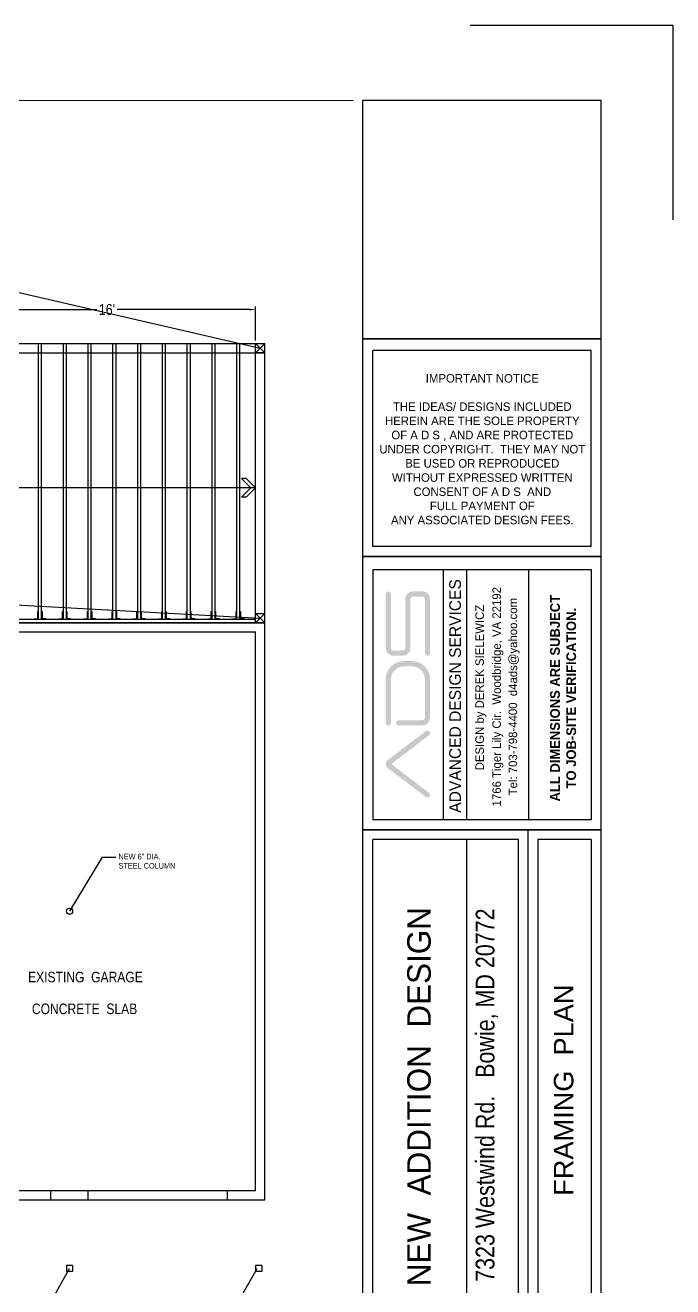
# Model space of a CAD drawing. Header units: inches. Extents: x -1842 to 12195, y -2228 to 2193.
# Drawn here: x 5135 to 5553, y -618 to 196 of the extents above; entities that cross this region are included whole.
import ezdxf

# ---------------------------------------------------------------- set-up
doc = ezdxf.new("R2010")
doc.units = ezdxf.units.IN
doc.header["$LTSCALE"] = 6
doc.header["$MEASUREMENT"] = 0
for name, color, linetype in [('FOUNDATION', 1, 'Continuous'), ('Title Block', 7, 'Continuous'), ('TXT', 4, 'Continuous')]:
    doc.layers.add(name, color=color, linetype=linetype)
doc.styles.add('ARCHSTYLSHX', font='ARCHSTYL.SHX')
doc.styles.add('HS-DESIGN-PLAN', font='GOTHIC.TTF', dxfattribs={"height": 0.09375})
doc.styles.add('HS-DESIGN-TTLB', font='GOTHIC.TTF')
doc.styles.get("Standard").update_dxf_attribs({"font": 'ARIALN.TTF'})
doc.dimstyles.new('STANDARD$0', dxfattribs={"dimtxt": 6, "dimasz": 3, "dimexe": 4, "dimexo": 24, "dimgap": 0.5, "dimtad": 1, "dimdec": 1, "dimzin": 3, "dimdsep": 46, "dimlunit": 4, "dimtxsty": 'ARCHSTYLSHX', "dimblk1": 'OBLIQUE', "dimblk2": 'OBLIQUE', "dimsah": 1, "dimcen": 0.0625, "dimdle": 4, "dimadec": 0, "dimazin": 0, "dimtfac": 1, "dimtdec": 1, "dimtofl": 0, "dimtmove": 0, "dimatfit": 3, "dimldrblk": 'OBLIQUE', "dimfxl": 1, "dimfrac": 2, "dimtolj": 1, "dimtzin": 0, "dimlwd": 9, "dimlwe": 13, "dimarcsym": 0})

# ---------------------------------------------------------------- blocks, each defined once
blk = doc.blocks.new('*D468')
at = {"layer": 'Defpoints', "color": 0, "transparency": 16777216}
for p in [(5283.96, 12.19), (5092.23, -9.81), (5283.96, -9.81)]:
    blk.add_point(p, dxfattribs=at)
at = {"layer": 'Title Block', "color": 3, "lineweight": -2, "transparency": 16777216}
for p, q in [((5092.23, -7.81), (5092.23, 14.19)), ((5096.23, 12.19), (5181.49, 12.19)), ((5279.96, 12.19), (5194.69, 12.19)), ((5283.96, -7.81), (5283.96, 14.19))]:
    blk.add_line(p, q, dxfattribs=at)
at = {"layer": 'Title Block', "color": 3, "transparency": 16777216}
for points in [[(5096.23, 12.85), (5096.23, 11.52), (5092.23, 12.19)], [(5279.96, 12.85), (5279.96, 11.52), (5283.96, 12.19)]]:
    blk.add_solid(points, dxfattribs=at)
at = {"layer": 'Title Block', "color": 3, "transparency": 16777216, "insert": (5188.09, 12.19), "char_height": 7, "attachment_point": 5}
blk.add_mtext("\\A1;16'", dxfattribs=at)

msp = doc.modelspace()

# ---------------------------------------------------------------- hatches: boundary and pattern name
at = {"layer": 'Title Block'}
h = msp.add_hatch(color=256, dxfattribs=at)
h.paths.add_polyline_path([(5395.9561238, -262.405981, 0.1912949762), (5396.624104, -261.3709752), (5396.624104, -260.7239289, 0.1065363828), (5396.34551, -260.0783093, 0.1989123674), (5395.2623187, -259.4015396), (5394.7116435, -259.4015396, 0.1139636446), (5394.0178384, -259.6889231), (5369.4380651, -278.2670513, 0.5149988252), (5369.4380651, -283.701167), (5394.0178384, -302.2792952, 0.1139636446), (5394.7116435, -302.5666787), (5395.2623187, -302.5666787, 0.1989123674), (5396.34551, -301.889909, 0.1065363829), (5396.624104, -301.2442894), (5396.624104, -300.5972431, 0.1912949762), (5395.9561238, -299.5622373), (5372.541696, -281.6777685, -0.5343557179), (5372.541696, -280.2904499)])
h.paths.add_polyline_path([(5391.6177533, -256.0639725, 0.4142135624), (5396.624104, -251.0576219), (5396.624104, -227.9178853, 0.440849221), (5384.9426192, -214.567617), (5379.7202682, -214.567617, 0.440849221), (5368.0387834, -227.9178853), (5368.0387834, -254.395189, 0.4142135624), (5369.707567, -256.0639725, 0.4142135624), (5371.3763505, -254.395189), (5371.3763505, -227.9178853, -0.4500136067), (5379.7202682, -217.905184), (5384.9426192, -217.905184, -0.4500136067), (5393.2865369, -227.9178853), (5393.2865369, -251.0576219, -0.4142135624), (5391.6177533, -252.7264054), (5376.3827012, -252.7264054, 0.4142135624), (5374.7139176, -254.395189, 0.4142135624), (5376.3827012, -256.0639725)])
h.paths.add_polyline_path([(5380.6626602, -206.1259168, -0.4142135624), (5378.9938766, -207.7947003), (5373.0451341, -207.7947003, -0.4142135624), (5371.3763505, -206.1259168), (5371.3763505, -171.3046954, 0.4142135624), (5369.707567, -169.6359119, 0.4142135624), (5368.0387834, -171.3046954), (5368.0387834, -206.1259168, 0.4142135624), (5373.0451341, -211.1322674), (5378.9938766, -211.1322674, 0.4142135624), (5384.0002273, -206.1259168), (5384.0002273, -174.6422625, -0.4142135624), (5385.6690108, -172.973479), (5391.6177533, -172.973479, -0.4142135624), (5393.2865369, -174.6422625), (5393.2865369, -209.4634839, 0.4142135624), (5394.9553204, -211.1322674, 0.4142135624), (5396.624104, -209.4634839), (5396.624104, -174.6422625, 0.4142135624), (5391.6177533, -169.6359119), (5385.6690108, -169.6359119, 0.4142135624), (5380.6626602, -174.6422625)])
h = msp.add_hatch(color=256, dxfattribs=at)
h.paths.add_polyline_path([(5395.9561238, -262.405981, 0.1912949762), (5396.624104, -261.3709752), (5396.624104, -260.7239289, 0.1065363828), (5396.34551, -260.0783093, 0.1989123674), (5395.2623187, -259.4015396), (5394.7116435, -259.4015396, 0.1139636446), (5394.0178384, -259.6889231), (5369.4380651, -278.2670513, 0.5149988252), (5369.4380651, -283.701167), (5394.0178384, -302.2792952, 0.1139636446), (5394.7116435, -302.5666787), (5395.2623187, -302.5666787, 0.1989123674), (5396.34551, -301.889909, 0.1065363829), (5396.624104, -301.2442894), (5396.624104, -300.5972431, 0.1912949762), (5395.9561238, -299.5622373), (5372.541696, -281.6777685, -0.5343557179), (5372.541696, -280.2904499)])
h.paths.add_polyline_path([(5391.6177533, -256.0639725, 0.4142135624), (5396.624104, -251.0576219), (5396.624104, -227.9178853, 0.440849221), (5384.9426192, -214.567617), (5379.7202682, -214.567617, 0.440849221), (5368.0387834, -227.9178853), (5368.0387834, -254.395189, 0.4142135624), (5369.707567, -256.0639725, 0.4142135624), (5371.3763505, -254.395189), (5371.3763505, -227.9178853, -0.4500136067), (5379.7202682, -217.905184), (5384.9426192, -217.905184, -0.4500136067), (5393.2865369, -227.9178853), (5393.2865369, -251.0576219, -0.4142135624), (5391.6177533, -252.7264054), (5376.3827012, -252.7264054, 0.4142135624), (5374.7139176, -254.395189, 0.4142135624), (5376.3827012, -256.0639725)])
h.paths.add_polyline_path([(5380.6626602, -206.1259168, -0.4142135624), (5378.9938766, -207.7947003), (5373.0451341, -207.7947003, -0.4142135624), (5371.3763505, -206.1259168), (5371.3763505, -171.3046954, 0.4142135624), (5369.707567, -169.6359119, 0.4142135624), (5368.0387834, -171.3046954), (5368.0387834, -206.1259168, 0.4142135624), (5373.0451341, -211.1322674), (5378.9938766, -211.1322674, 0.4142135624), (5384.0002273, -206.1259168), (5384.0002273, -174.6422625, -0.4142135624), (5385.6690108, -172.973479), (5391.6177533, -172.973479, -0.4142135624), (5393.2865369, -174.6422625), (5393.2865369, -209.4634839, 0.4142135624), (5394.9553204, -211.1322674, 0.4142135624), (5396.624104, -209.4634839), (5396.624104, -174.6422625, 0.4142135624), (5391.6177533, -169.6359119), (5385.6690108, -169.6359119, 0.4142135624), (5380.6626602, -174.6422625)])

# ---------------------------------------------------------------- linework, layer by layer
at = {"color": 1}
for p, q in [((5090.7492715, 32.454352), (5286.9570105, -12.8105158)), ((5283.9570105, -9.8105158), (5289.9570105, -15.8105158)), ((5289.9570105, -9.8105158), (5283.9570105, -15.8105158)), ((5289.9570105, -15.8105158), (5283.9570105, -15.8105158)), ((5289.9570105, -15.8105158), (5289.9570105, -9.8105158)), ((4980.0637205, -170.1503419), (5286.9570105, -186.8105158)), ((5283.9570105, -183.8105158), (5289.9570105, -189.8105158)), ((5289.9570105, -183.8105158), (5283.9570105, -189.8105158)), ((5289.9570105, -189.8105158), (5283.9570105, -189.8105158))]:
    msp.add_line(p, q, dxfattribs=at)
for p, q in [((5283.9570105, -15.8105158), (5283.9570105, -9.8105158)), ((5283.9570105, -15.8105158), (5289.9570105, -15.8105158)), ((5289.9570105, -189.8105158), (5289.9570105, -183.8105158)), ((5061.9570105, -556.0105158), (5265.9570105, -556.0105158))]:
    msp.add_line(p, q)
msp.add_lwpolyline([(3851.9612751, 147.0156656, 0.5, 0.5, 0), (5347.0205098, 147.0156656, 0, 0, 0), (5347.0205098, -979.4335558, 0.5, 0.5, 0), (3851.9612751, -979.4335558, 0.5, 0.5, 0)], format="xyseb")
msp.add_circle((5163.9570105, -375.9105158), 2)
at = {"layer": 'FOUNDATION'}
for p, q in [((5185.0392883, -341.0895054), (5163.9570105, -375.9105158)), ((5185.0392883, -341.0895054), (5193.7252343, -341.0895054)), ((5152.441831, -626.8008465), (5164.0241088, -606.479836)), ((5152.441831, -626.8008465), (5164.0241088, -606.479836)), ((5273.3767692, -626.8008465), (5284.9590469, -606.479836)), ((5273.3767692, -626.8008465), (5284.9590469, -606.479836))]:
    msp.add_line(p, q, dxfattribs=at)
at = {"layer": 'Title Block'}
for p, q in [((5422.4766681, 195.5926256), (5553.2802531, 195.5926256)), ((5422.4766681, 195.5926256), (5553.2802531, 195.5926256)), ((5422.4766681, 195.5926256), (5553.2802531, 195.5926256)), ((5422.4766681, 195.5926256), (5553.2802531, 195.5926256)), ((5422.4766681, 195.5926256), (5553.2802531, 195.5926256)), ((5422.4766681, 195.5926256), (5553.2802531, 195.5926256)), ((5422.4766681, 195.5926256), (5553.2802531, 195.5926256)), ((5422.4766681, 195.5926256), (5553.2802531, 195.5926256)), ((5553.2802531, 195.5926256), (5553.2802531, 70.1021456)), ((5553.2802531, 195.5926256), (5553.2802531, 70.1021456)), ((5553.2802531, 195.5926256), (5553.2802531, 70.1021456)), ((5553.2802531, 195.5926256), (5553.2802531, 70.1021456)), ((5553.2802531, 195.5926256), (5553.2802531, 70.1021456)), ((5553.2802531, 195.5926256), (5553.2802531, 70.1021456)), ((5553.2802531, 195.5926256), (5553.2802531, 70.1021456)), ((5553.2802531, 195.5926256), (5553.2802531, 70.1021456)), ((5553.2802531, 195.5926256), (5553.2802531, 70.1021456)), ((5553.2802531, 195.5926256), (5553.2802531, 70.1021456)), ((5553.2802531, 195.5926256), (5553.2802531, 70.1021456)), ((5553.2802531, 195.5926256), (5553.2802531, 70.1021456)), ((5553.2802531, 195.5926256), (5553.2802531, 70.1021456)), ((5553.2802531, 195.5926256), (5553.2802531, 70.1021456)), ((5553.2802531, 195.5926256), (5553.2802531, 70.1021456)), ((5553.2802531, 195.5926256), (5553.2802531, 70.1021456)), ((5553.2802531, 195.5926256), (5553.2802531, 70.1021456)), ((5553.2802531, 195.5926256), (5553.2802531, 70.1021456)), ((5553.2802531, 195.5926256), (5553.2802531, 70.1021456)), ((5553.2802531, 195.5926256), (5553.2802531, 70.1021456)), ((5553.2802531, 195.5926256), (5553.2802531, 70.1021456)), ((5553.2802531, 195.5926256), (5553.2802531, 70.1021456)), ((5553.2802531, 195.5926256), (5553.2802531, 70.1021456)), ((5553.2802531, 195.5926256), (5553.2802531, 70.1021456)), ((5553.2802531, 195.5926256), (5553.2802531, 70.1021456)), ((5553.2802531, 195.5926256), (5553.2802531, 70.1021456)), ((5553.2802531, 195.5926256), (5553.2802531, 70.1021456)), ((5553.2802531, 195.5926256), (5553.2802531, 70.1021456)), ((5553.2802531, 195.5926256), (5553.2802531, 70.1021456)), ((5553.2802531, 195.5926256), (5553.2802531, 70.1021456)), ((5353.3456348, -979.4335658), (5353.3456348, 147.0156557)), ((5506.9606348, 147.0156557), (5353.3456348, 147.0156557)), ((5506.9606348, -979.4335658), (5506.9606348, 147.0156557)), ((5353.3456348, -6.6668443), (5506.9606348, -6.6668443)), ((5353.3456348, -6.6668443), (5506.9606348, -6.6668443)), ((5353.3456348, -6.6668443), (5506.9606348, -6.6668443)), ((5353.3456348, -6.6668443), (5506.9606348, -6.6668443)), ((5506.9606348, -6.6668443), (5353.3456348, -6.6668443)), ((4894.1570105, -9.8105158), (5289.9570105, -9.8105158)), ((4900.1570105, -15.8105158), (5283.9570105, -15.8105158)), ((5143.9570105, -187.8105158), (5143.9570105, -9.8105158)), ((5145.9570105, -187.8105158), (5145.9570105, -9.8105158)), ((5159.9570105, -187.8105158), (5159.9570105, -9.8105158)), ((5161.9570105, -187.8105158), (5161.9570105, -9.8105158)), ((5175.9570105, -187.8105158), (5175.9570105, -9.8105158)), ((5177.9570105, -187.8105158), (5177.9570105, -9.8105158)), ((5191.9570105, -187.8105158), (5191.9570105, -9.8105158)), ((5193.9570105, -187.8105158), (5193.9570105, -9.8105158)), ((5207.9570105, -187.8105158), (5207.9570105, -9.8105158)), ((5209.9570105, -187.8105158), (5209.9570105, -9.8105158)), ((5223.9570105, -187.8105158), (5223.9570105, -9.8105158)), ((5225.9570105, -187.8105158), (5225.9570105, -9.8105158)), ((5239.9570105, -187.8105158), (5239.9570105, -9.8105158)), ((5241.9570105, -187.8105158), (5241.9570105, -9.8105158)), ((5255.9570105, -187.8105158), (5255.9570105, -9.8105158)), ((5257.9570105, -187.8105158), (5257.9570105, -9.8105158)), ((5271.9570105, -187.8105158), (5271.9570105, -9.8105158)), ((5271.9570105, -187.8105158), (5271.9570105, -9.8105158)), ((5273.9570105, -187.8105158), (5273.9570105, -9.8105158)), ((5273.9570105, -187.8105158), (5273.9570105, -9.8105158)), ((5283.9570105, -189.8105158), (5283.9570105, -15.8105158)), ((5283.9570105, -187.8105158), (5283.9570105, -15.8105158)), ((5289.9570105, -189.8105158), (5289.9570105, -9.8105158)), ((5289.9570105, -189.8105158), (5289.9570105, -9.8105158)), ((5289.9570105, -187.8105158), (5289.9570105, -9.8105158)), ((5289.9570105, -187.8105158), (5289.9570105, -9.8105158)), ((5359.6156348, -140.5755943), (5359.6156348, -14.2543443)), ((5500.6906348, -14.2543443), (5359.6156348, -14.2543443)), ((5359.6156348, -140.5755943), (5359.6156348, -14.2543443)), ((5359.6156348, -140.5755943), (5359.6156348, -14.2543443)), ((5359.6156348, -140.5755943), (5359.6156348, -14.2543443)), ((5500.6906348, -140.5755943), (5500.6906348, -14.2543443)), ((5500.6906348, -140.5755943), (5359.6156348, -140.5755943)), ((5353.3456348, -147.1668443), (5506.9606348, -147.1668443)), ((5353.3456348, -147.1668443), (5506.9606348, -147.1668443)), ((5353.3456348, -147.1668443), (5506.9606348, -147.1668443)), ((5506.9606348, -147.1668443), (5353.3456348, -147.1668443)), ((5359.6707598, -155.5755943), (5500.6906348, -155.5755943)), ((5359.6707598, -155.5755943), (5359.6707598, -317.0798436)), ((5359.6707598, -155.5755943), (5359.6707598, -317.0798436)), ((5359.6707598, -155.5755943), (5359.6707598, -317.0798436)), ((5359.6707598, -155.5755943), (5359.6707598, -317.0798436)), ((5405.2022321, -317.0798436), (5405.2022321, -155.5755943)), ((5405.2022321, -317.0798436), (5405.2022321, -155.5755943)), ((5420.456464, -317.0798436), (5420.456464, -155.5755943)), ((5420.456464, -317.0798436), (5420.456464, -155.5755943)), ((5460.456464, -317.0798436), (5460.456464, -155.5755943)), ((5460.456464, -317.0798436), (5460.456464, -155.5755943)), ((5500.6906348, -155.5755943), (5500.6906348, -317.0798436)), ((5143.4570105, -187.3105158), (5143.4570105, -182.5)), ((5146.4570105, -187.3105158), (5146.4570105, -182.5)), ((5159.4570105, -187.3105158), (5159.4570105, -182.5)), ((5162.4570105, -187.3105158), (5162.4570105, -182.5)), ((5175.4570105, -187.3105158), (5175.4570105, -182.5)), ((5178.4570105, -187.3105158), (5178.4570105, -182.5)), ((5191.4570105, -187.3105158), (5191.4570105, -182.5)), ((5194.4570105, -187.3105158), (5194.4570105, -182.5)), ((5207.4570105, -187.3105158), (5207.4570105, -182.5)), ((5210.4570105, -187.3105158), (5210.4570105, -182.5)), ((5223.4570105, -187.3105158), (5223.4570105, -182.5)), ((5226.4570105, -187.3105158), (5226.4570105, -182.5)), ((5239.4570105, -187.3105158), (5239.4570105, -182.5)), ((5242.4570105, -187.3105158), (5242.4570105, -182.5)), ((5255.4570105, -187.3105158), (5255.4570105, -182.5)), ((5258.4570105, -187.3105158), (5258.4570105, -182.5)), ((5271.4570105, -187.3105158), (5271.4570105, -182.5)), ((5274.4570105, -187.3105158), (5274.4570105, -182.5)), ((5283.9570105, -187.8105158), (4900.1570105, -187.8105158)), ((5289.9570105, -189.8105158), (5037.9570105, -189.8105158)), ((5037.9570105, -189.8105158), (5289.9570105, -189.8105158)), ((5037.9570105, -189.8105158), (5289.9570105, -189.8105158)), ((5141.1887867, -187.3105158), (5143.4570105, -187.3105158)), ((5148.7252343, -187.3105158), (5146.4570105, -187.3105158)), ((5157.1887867, -187.3105158), (5159.4570105, -187.3105158)), ((5164.7252343, -187.3105158), (5162.4570105, -187.3105158)), ((5173.1887867, -187.3105158), (5175.4570105, -187.3105158)), ((5180.7252343, -187.3105158), (5178.4570105, -187.3105158)), ((5189.1887867, -187.3105158), (5191.4570105, -187.3105158)), ((5196.7252343, -187.3105158), (5194.4570105, -187.3105158)), ((5205.1887867, -187.3105158), (5207.4570105, -187.3105158)), ((5212.7252343, -187.3105158), (5210.4570105, -187.3105158)), ((5221.1887867, -187.3105158), (5223.4570105, -187.3105158)), ((5228.7252343, -187.3105158), (5226.4570105, -187.3105158)), ((5237.1887867, -187.3105158), (5239.4570105, -187.3105158)), ((5244.7252343, -187.3105158), (5242.4570105, -187.3105158)), ((5253.1887867, -187.3105158), (5255.4570105, -187.3105158)), ((5260.7252343, -187.3105158), (5258.4570105, -187.3105158)), ((5269.1887867, -187.3105158), (5271.4570105, -187.3105158)), ((5276.7252343, -187.3105158), (5274.4570105, -187.3105158)), ((5289.9570105, -562.0105158), (5289.9570105, -189.8105158)), ((5043.9570105, -195.8105158), (5283.9570105, -195.8105158)), ((5283.9570105, -556.0105158), (5283.9570105, -195.8105158)), ((5500.6906348, -317.0798436), (5359.6156348, -317.0798436)), ((5353.3456348, -323.3498436), (5506.9606348, -323.3498436)), ((5353.3456348, -323.3498436), (5506.9606348, -323.3498436)), ((5506.9606348, -323.3498436), (5353.3456348, -323.3498436)), ((5459.9356348, -660.4120733), (5459.9356348, -323.3498436)), ((5359.6156348, -654.1420733), (5359.6156348, -329.6198436)), ((5453.6656348, -329.6198436), (5359.6156348, -329.6198436)), ((5359.6156348, -654.1420733), (5359.6156348, -329.6198436)), ((5420.436483, -654.1420733), (5420.436483, -329.6198436)), ((5453.6656348, -654.1420733), (5453.6656348, -329.6198436)), ((5500.6906348, -329.6198436), (5466.2056348, -329.6198436)), ((5466.2056348, -329.6198436), (5466.2056348, -654.1420733)), ((5500.6906348, -329.6198436), (5500.6906348, -654.1420733)), ((5151.9570105, -556.0105158), (5175.9570105, -556.0105158)), ((5151.9570105, -562.0105158), (5151.9570105, -556.0105158)), ((5175.9570105, -562.0105158), (5175.9570105, -556.0105158)), ((5265.9570105, -556.0105158), (5283.9570105, -556.0105158)), ((5265.9570105, -562.0105158), (5265.9570105, -556.0105158)), ((5037.9570105, -562.0105158), (5289.9570105, -562.0105158)), ((5151.9570105, -562.0105158), (5175.9570105, -562.0105158)), ((5265.9570105, -562.0105158), (5289.9570105, -562.0105158)), ((5165.9570105, -604.4105158), (5161.9570105, -604.4105158)), ((5161.9570105, -604.4105158), (5161.9570105, -608.4105158)), ((5165.9570105, -608.4105158), (5161.9570105, -608.4105158)), ((5165.9570105, -604.4105158), (5165.9570105, -608.4105158)), ((5287.9570105, -604.4105158), (5283.9570105, -604.4105158)), ((5283.9570105, -604.4105158), (5283.9570105, -608.4105158)), ((5287.9570105, -608.4105158), (5283.9570105, -608.4105158)), ((5287.9570105, -604.4105158), (5287.9570105, -608.4105158))]:
    msp.add_line(p, q, dxfattribs=at)
at = {"layer": 'Title Block', "color": 1}
msp.add_line((5283.9570105, -183.8105158), (5289.9570105, -183.8105158), dxfattribs=at)
at = {"layer": 'Title Block', "const_width": 0.5}
for points in [[(5353.3456348, 147.0156557), (5506.9606348, 147.0156557)], [(5353.3456348, -979.4335658), (5353.3456348, 147.0156557)], [(5506.9606348, -979.4335658), (5506.9606348, 147.0156557)], [(5353.3456348, -6.6668443), (5506.9606348, -6.6668443)], [(5353.3456348, -6.6668443), (5506.9606348, -6.6668443)], [(5353.3456348, -147.1668443), (5506.9606348, -147.1668443)], [(5353.3456348, -147.1668443), (5506.9606348, -147.1668443)], [(5353.3456348, -323.3498436), (5506.9606348, -323.3498436)], [(5353.3456348, -323.3498436), (5506.9606348, -323.3498436)], [(5459.9356348, -660.4120733), (5459.9356348, -323.3498436)]]:
    msp.add_lwpolyline(points, dxfattribs=at)
at = {"layer": 'TXT'}
for p, q in [((5277.9570105, -96.8105158), (5274.9570105, -96.8105158)), ((5283.9570105, -102.8105158), (4900.1570105, -102.8105158)), ((5277.9570105, -108.8105158), (5274.9570105, -108.8105158))]:
    msp.add_line(p, q, dxfattribs=at)
for points in [[(5274.9570105, -108.8105158), (5280.9570105, -102.8105158), (5274.9570105, -96.8105158)], [(5277.9570105, -108.8105158), (5283.9570105, -102.8105158), (5277.9570105, -96.8105158)]]:
    msp.add_lwpolyline(points, dxfattribs=at)

# ---------------------------------------------------------------- texts
at = {"insert": (5195.5292922, -338.8421586), "char_height": 3.6, "width": 95.507369382, "attachment_point": 1, "style": 'HS-DESIGN-TTLB'}
msp.add_mtext('{\\fArial Narrow|b0|i0|c0|p34;NEW 6" DIA. \\PSTEEL COLUMN}', dxfattribs=at)
at = {"char_height": 6.8007744, "width": 110.476910075, "attachment_point": 1}
for s, insert in [('\\A1;EXISTING  GARAGE', (5137.190153, -414.9890173)), ('\\A1;CONCRETE  SLAB', (5139.690153, -435.4890173))]:
    msp.add_mtext(s, dxfattribs=dict(at, insert=insert))
at = {"layer": 'Title Block', "insert": (5430.343711, -77.9236142), "char_height": 5.48625, "width": 1080.556998024, "attachment_point": 5, "style": 'HS-DESIGN-PLAN'}
msp.add_mtext('IMPORTANT NOTICE \\P\\P\\pxt2;THE IDEAS/ DESIGNS INCLUDED \\PHEREIN ARE THE SOLE PROPERTY \\POF A D S , AND ARE PROTECTED \\PUNDER COPYRIGHT.  THEY MAY NOT \\PBE USED OR REPRODUCED \\PWITHOUT EXPRESSED WRITTEN \\PCONSENT OF A D S  AND \\PFULL PAYMENT OF \\PANY ASSOCIATED DESIGN FEES.', dxfattribs=at)
at = {"layer": 'Title Block', "rotation": 90}
for s, insert, char_height, width, attachment_point, style in [('ADVANCED DESIGN SERVICES', (5412.8400098, -237.0601509), 7.50975, 200.725788003, 5, 'HS-DESIGN-PLAN'), ('1766 Tiger Lily Cir.  Woodbridge, VA 22192', (5440.4063918, -237.5567372), 5.48625, 248.576827248, 5, 'HS-DESIGN-PLAN'), ('1766 Tiger Lily Cir.  Woodbridge, VA 22192', (5440.4063918, -237.5567372), 5.48625, 248.576827248, 5, 'HS-DESIGN-PLAN'), ('DESIGN by DEREK SIELEWICZ', (5429.4327489, -231.6526424), 5.48625, 248.576827248, 5, 'HS-DESIGN-PLAN'), ('DESIGN by DEREK SIELEWICZ', (5429.4327489, -231.6526424), 5.48625, 248.576827248, 5, 'HS-DESIGN-PLAN'), ('Tel: 703-798-4400  d4ads@yahoo.com', (5450.9143048, -237.5337102), 5.48625, 248.576827248, 5, 'HS-DESIGN-PLAN'), ('Tel: 703-798-4400  d4ads@yahoo.com', (5450.9143048, -237.5337102), 5.48625, 248.576827248, 5, 'HS-DESIGN-PLAN'), ('\\P{\\fCentury Gothic|b1|i0|c0|p34;\\H1.1429x;ALL DIMENSIONS ARE SUBJECT \\PTO JOB-SITE VERIFICATION.}', (5477.9689165, -238.5105158), 5.48625, 248.576827248, 5, 'HS-DESIGN-PLAN'), ('\\P{\\fCentury Gothic|b1|i0|c0|p34;\\H1.1429x;ALL DIMENSIONS ARE SUBJECT \\PTO JOB-SITE VERIFICATION.}', (5477.9689165, -238.5105158), 5.48625, 248.576827248, 5, 'HS-DESIGN-PLAN'), ('{\\H1.14632x;    NEW  ADDITION  DESIGN}', (5381.8928891, -640.439907), 13.237439489, 488.490459411, 1, 'HS-DESIGN-TTLB'), ('\\pxb0.41667,a0.41667,t20;{\\fArial Narrow|b0|i0|c0|p34;7323 Westwind Rd.   Bowie, MD 20772}', (5426.0946419, -615.0085769), 12.085821891, 788.928518224, 1, 'HS-DESIGN-TTLB'), ('{\\fSwis721 BdOul BT|b0|i0|c0|p82;FRAMING  PLAN}', (5482.9346472, -491.3587233), 12.54047025, 315.279058952, 5, 'HS-DESIGN-TTLB')]:
    msp.add_mtext(s, dxfattribs=dict(at, insert=insert, char_height=char_height, width=width, attachment_point=attachment_point, style=style))

# ---------------------------------------------------------------- dimensions: what is measured, and where the dimension line sits
at = {"layer": 'Title Block'}
dim = msp.add_linear_dim(base=(5283.9570105, 12.1883268), p1=(5092.229104, -9.8104955), p2=(5283.9570105, -9.8104955), dimstyle='STANDARD$0', override={"dimtxt": 7, "dimasz": 4, "dimexe": 2, "dimexo": 2, "dimgap": 2, "dimtad": 0, "dimtih": 1, "dimtoh": 1, "dimdec": 0, "dimzin": 0, "dimtxsty": 'Standard', "dimsah": 0, "dimcen": 0.09, "dimdle": 0, "dimclrd": 3, "dimclre": 3, "dimclrt": 3, "dimtdec": 0, "dimfrac": 0, "dimlwd": 65534, "dimlwe": 65534}, dxfattribs=at)
dim.commit()
dim.dimension.update_dxf_attribs({"geometry": '*D468', "text_midpoint": (5188.0930573, 12.1883268)})

doc.saveas('drawing.dxf')
